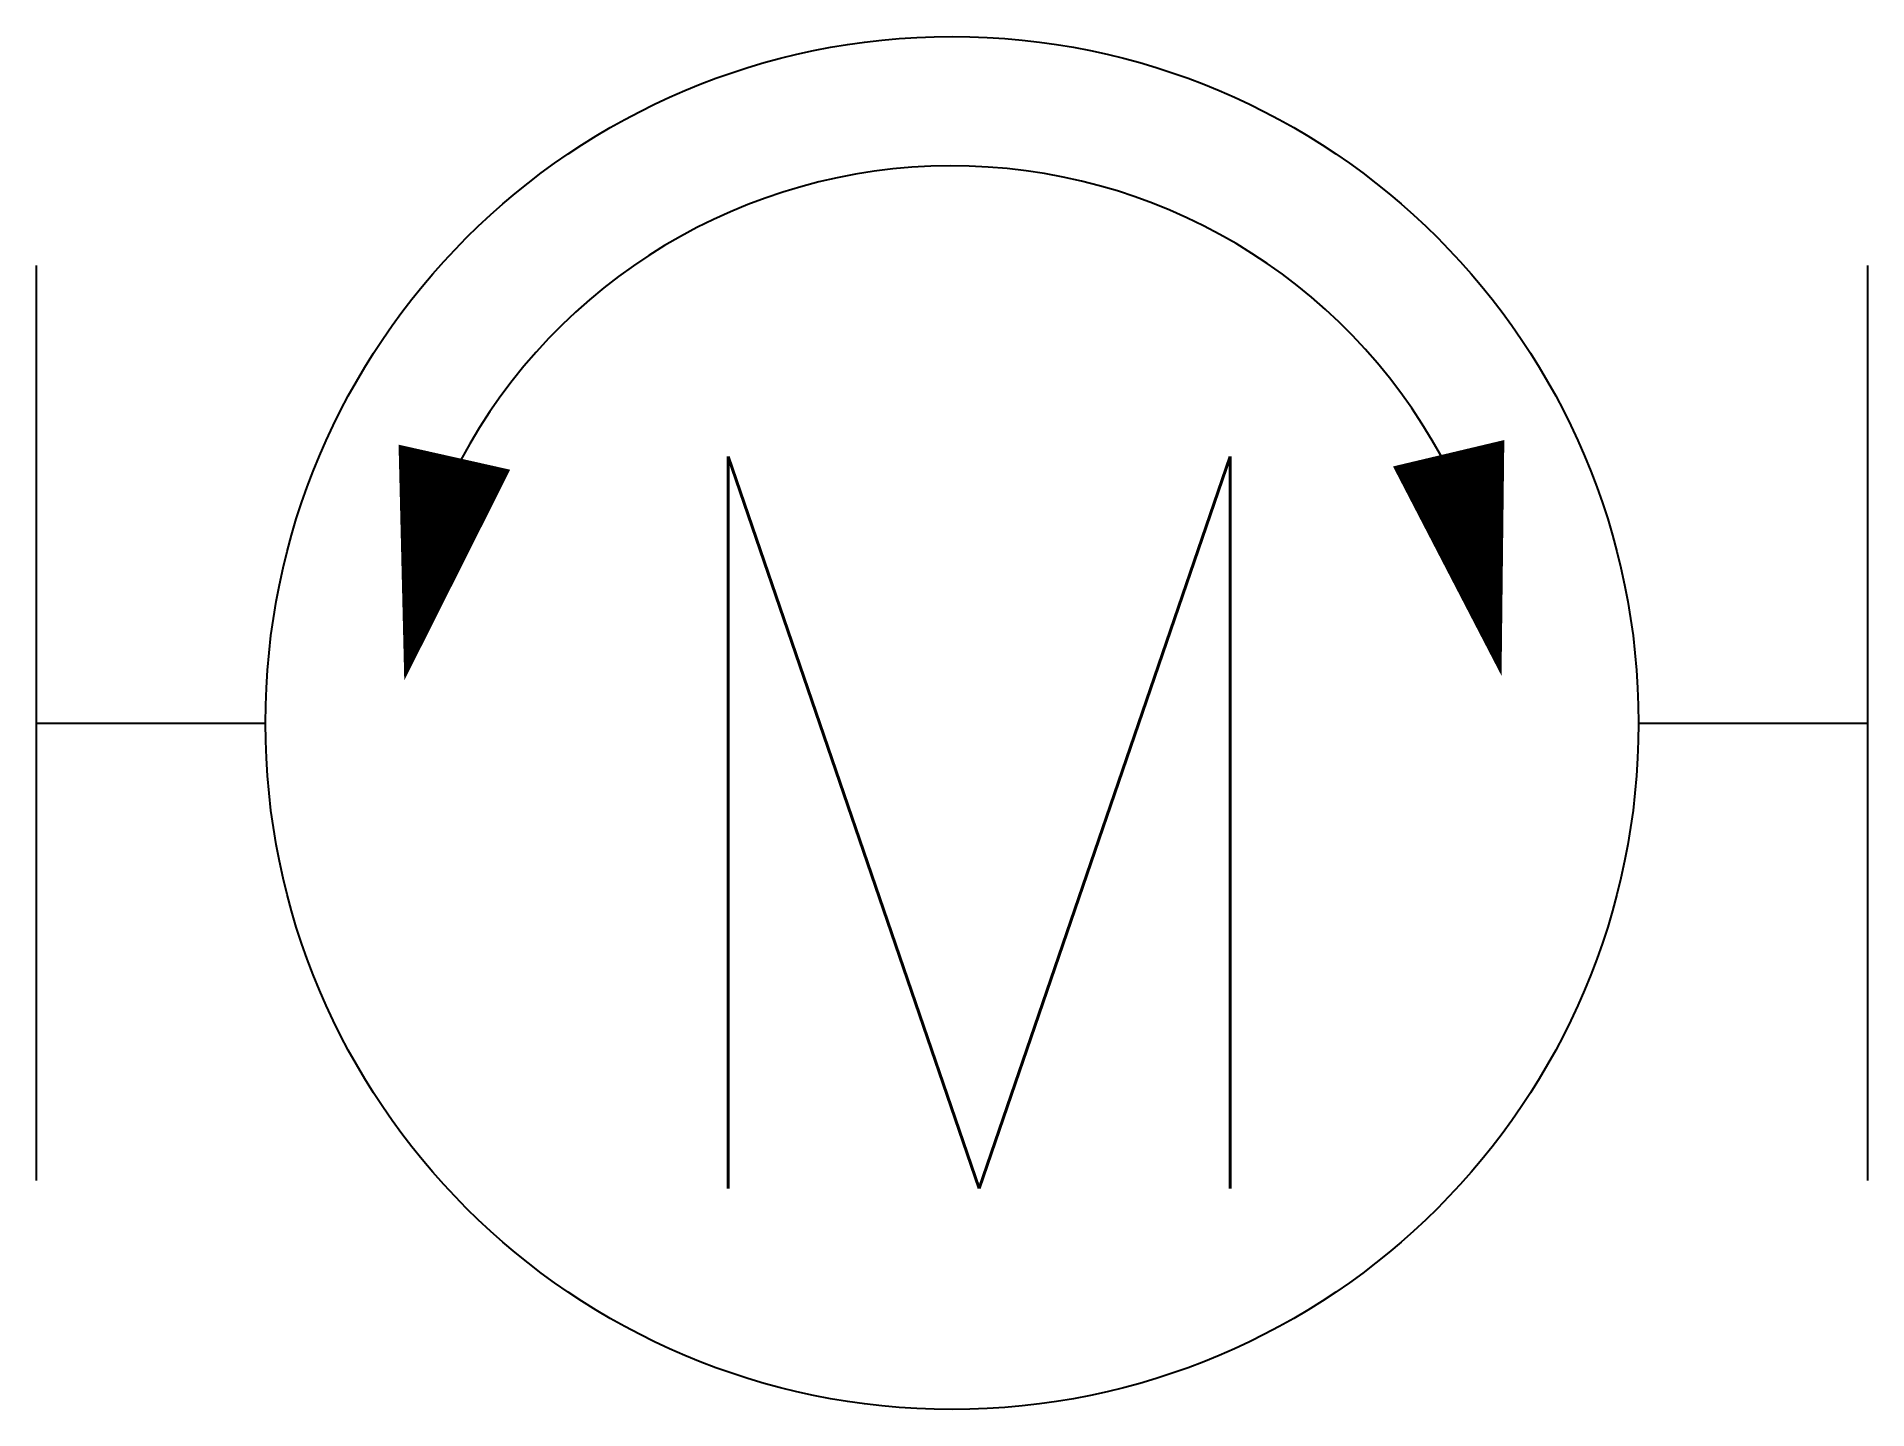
# Model space of a CAD drawing. Header units: millimetres. Extents: x -10113.472 to -10112.972, y 55.66 to 56.035.
import ezdxf
from ezdxf.enums import TextEntityAlignment as Align

# ---------------------------------------------------------------- set-up
doc = ezdxf.new("R2010")
doc.units = ezdxf.units.MM
doc.header["$LTSCALE"] = 10
doc.layers.add('Tub_componentes', color=2, linetype='Continuous')
doc.styles.add('r80', font='romans.shx')

msp = doc.modelspace()

# ---------------------------------------------------------------- linework, layer by layer
at = {"layer": 'Tub_componentes'}
for points in [[(-10113.47185135679, 55.72269925729984), (-10113.47185135679, 55.97269925729984)], [(-10112.97185135679, 55.97269925729984), (-10112.97185135679, 55.72269925729984)], [(-10113.47185135679, 55.84769925729984), (-10113.40935135679, 55.84769925729984)], [(-10113.03435135679, 55.84769925729984), (-10112.97185135679, 55.84769925729984)]]:
    msp.add_lwpolyline(points, dxfattribs=at)
at = {"layer": 'Tub_componentes', "color": 1}
for points in [[(-10113.37144204744, 55.85932548768249, 0, 0.03125000000000951, 0), (-10113.35775257741, 55.92030784915156, 0.03125000000000951, 0.03125000000000951, 0)], [(-10113.07176450091, 55.8605842683554, 0, 0.03124999999996994, 0), (-10113.08621041594, 55.92139187922105, 0.03124999999996994, 0.03124999999996994, 0)]]:
    msp.add_lwpolyline(points, format="xyseb", dxfattribs=at)
at = {"layer": 'Tub_componentes'}
msp.add_circle((-10113.22185135679, 55.84769925729984), 0.1875, dxfattribs=at)
at = {"layer": 'Tub_componentes', "color": 1}
msp.add_arc((-10113.22185135679, 55.84769925729984), 0.1522005753575768, 28.51487415458915, 151.8855349066074, dxfattribs=at)

# ---------------------------------------------------------------- texts
at = {"layer": 'Tub_componentes', "color": 3, "linetype": 'Continuous', "style": 'r80'}
msp.add_text('M', height=0.2, dxfattribs=at).set_placement((-10113.21443508084, 55.72051902436267), align=Align.CENTER)

doc.saveas('drawing.dxf')
